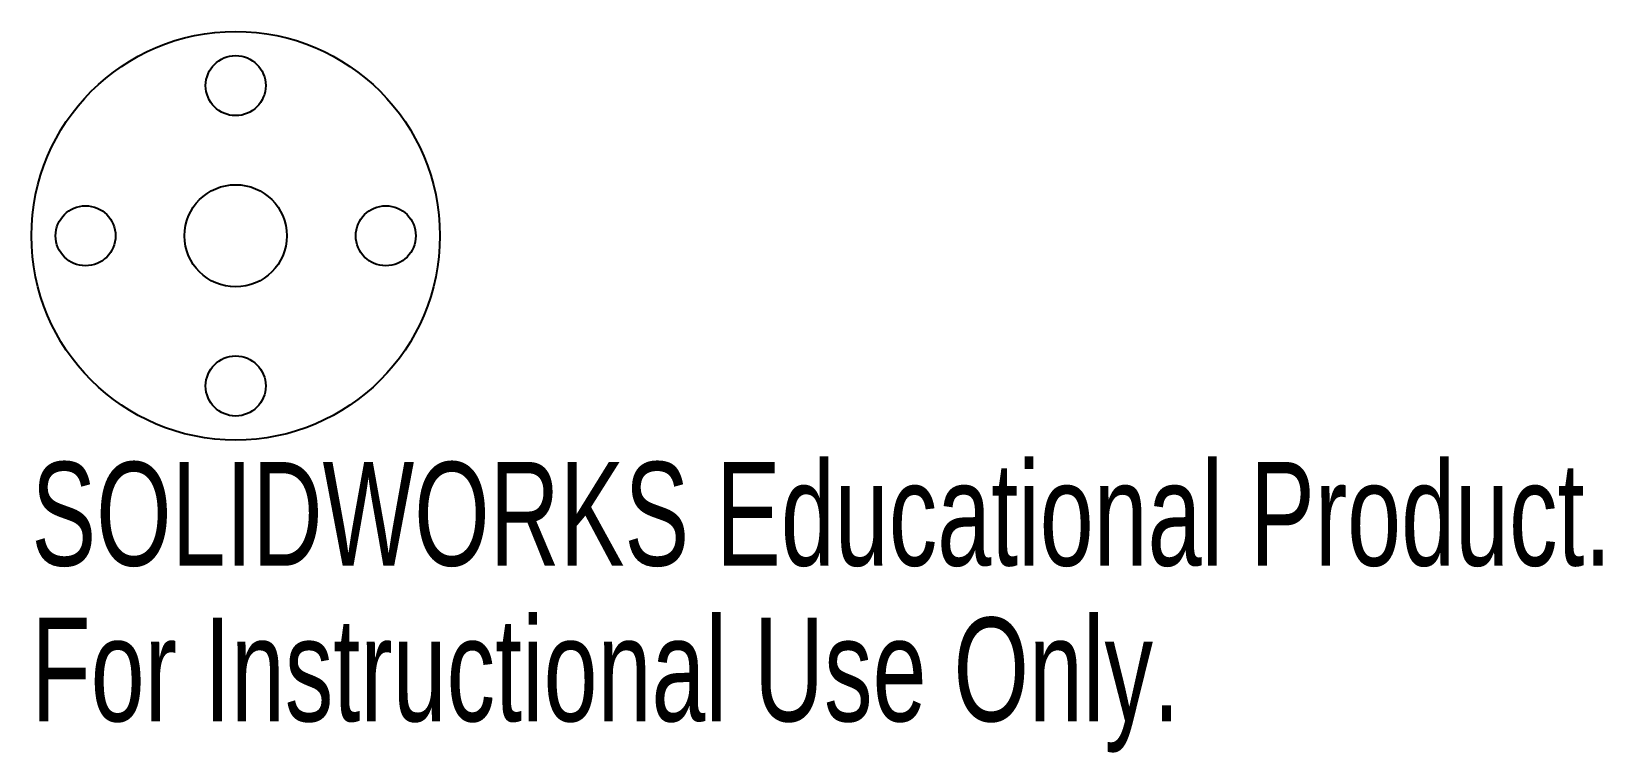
# Model space of a CAD drawing. Header units: inches. Extents: x -0.37 to 2.51, y -0.95 to 0.37.
import ezdxf

# ---------------------------------------------------------------- set-up
doc = ezdxf.new("R2010")
doc.units = ezdxf.units.IN
doc.header["$MEASUREMENT"] = 0
doc.styles.add('SLDTEXTSTYLE0', font='TXT', dxfattribs={"width": 0.7})

msp = doc.modelspace()

# ---------------------------------------------------------------- linework, layer by layer
at = {"color": 7, "linetype": 'Continuous', "lineweight": 25}
for centre, radius in [((0, 0), 0.375), ((0, 0.2756), 0.0551), ((0, 0), 0.0938), ((-0.2756, 0), 0.0551), ((0.2756, 0), 0.0551), ((0, -0.2756), 0.0551)]:
    msp.add_circle(centre, radius, dxfattribs=at)

# ---------------------------------------------------------------- texts
at = {"color": 7, "linetype": 'Continuous', "char_height": 0.1903, "attachment_point": 1, "style": 'SLDTEXTSTYLE0'}
for s, insert in [('SOLIDWORKS Educational Product.', (-0.375, -0.4151)), ('For Instructional Use Only.', (-0.375, -0.7006))]:
    msp.add_mtext(s, dxfattribs=dict(at, insert=insert))

doc.saveas('drawing.dxf')
